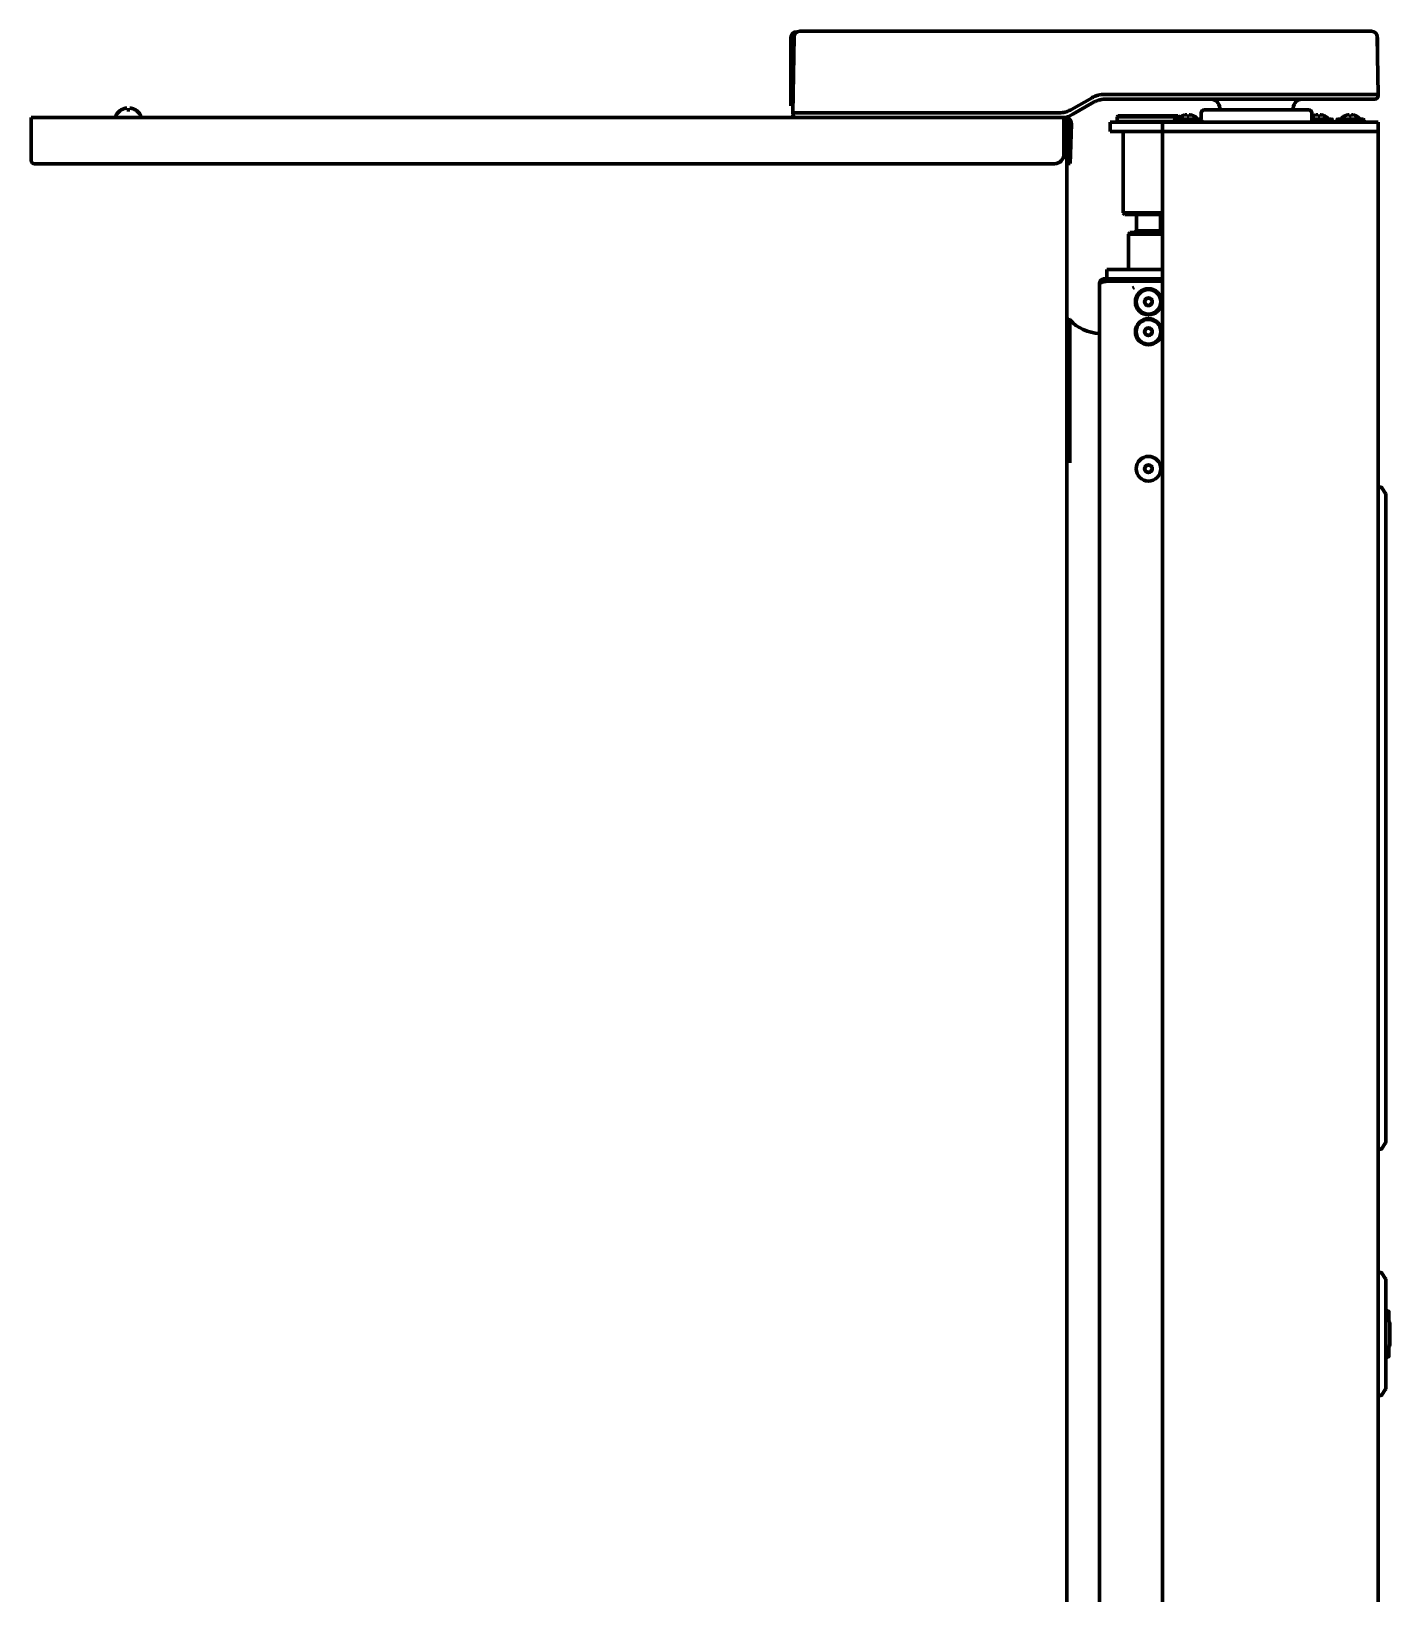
# Model space of a CAD drawing. Header units: inches. Extents: x -2898 to 7248, y 606 to 5598.
# Drawn here: x 5074 to 5514, y 3601 to 4108 of the extents above; entities that cross this region are included whole.
import ezdxf

# ---------------------------------------------------------------- set-up
doc = ezdxf.new("R2010")
doc.units = ezdxf.units.IN

msp = doc.modelspace()

# ---------------------------------------------------------------- linework, layer by layer
at = {"linetype": 'Continuous', "lineweight": 70}
for p, q in [((5320.14, 4106.34), (5320.14, 4086.09)), ((5321.18, 4106.57), (5320.74, 4081.84)), ((5320.94, 4106.34), (5320.94, 4093.3)), ((5407.2, 4108.34), (5322.98, 4108.34)), ((5411.21, 4108.34), (5407.2, 4108.34)), ((5417.89, 4108.34), (5411.21, 4108.34)), ((5421.88, 4108.34), (5417.89, 4108.34)), ((5508.62, 4108.34), (5421.88, 4108.34)), ((5510.74, 4087.84), (5510.42, 4106.57)), ((5510.54, 4106.34), (5510.54, 4099.3)), ((5320.14, 4084.09), (5320.14, 4086.09)), ((5417.88, 4086.77), (5411.2, 4082.91)), ((5411.69, 4081.47), (5417.82, 4085)), ((5509.74, 4087.84), (5421.88, 4087.84)), ((5422.82, 4086.34), (5509.73, 4086.34)), ((5510.74, 4087.84), (5509.74, 4087.84)), ((5510.73, 4087.33), (5510.74, 4087.84)), ((5073.58, 4080.34), (5073.58, 4078.24)), ((5073.58, 4080.34), (5408.74, 4080.34)), ((5101.08, 4080.94), (5101.08, 4080.74)), ((5102.78, 4082.79), (5102.78, 4082.82)), ((5107.38, 4082.82), (5107.38, 4082.79)), ((5109.08, 4080.74), (5109.08, 4080.94)), ((5320.74, 4082.84), (5320.77, 4084.09)), ((5320.74, 4082.84), (5320.74, 4083.58)), ((5320.74, 4081.85), (5320.74, 4082.84)), ((5320.74, 4081.85), (5320.74, 4081.84)), ((5320.74, 4081.84), (5320.75, 4081.33)), ((5320.74, 4081.84), (5321.74, 4081.84)), ((5320.74, 4081.84), (5320.75, 4081.33)), ((5407.2, 4081.84), (5321.74, 4081.84)), ((5409.17, 4080.34), (5408.74, 4080.34)), ((5408.74, 4080.34), (5408.74, 4078.24)), ((5409.17, 4079.34), (5408.74, 4079.34)), ((5409.74, 4080.34), (5409.17, 4080.34)), ((5410.44, 4080.75), (5411.69, 4081.47)), ((5426.24, 4080.84), (5425.99, 4080.59)), ((5425.99, 4080.59), (5445.99, 4080.59)), ((5425.99, 4080.59), (5425.99, 4079.09)), ((5426.24, 4080.84), (5445.74, 4080.84)), ((5444.49, 4079.44), (5444.49, 4079.24)), ((5448.99, 4079.84), (5444.89, 4079.84)), ((5445.99, 4080.59), (5445.74, 4080.84)), ((5445.99, 4079.84), (5445.99, 4080.59)), ((5447.12, 4080.82), (5447.12, 4080.84)), ((5448.62, 4080.82), (5448.62, 4081.22)), ((5453.09, 4079.84), (5448.99, 4079.84)), ((5449.37, 4081.22), (5449.37, 4080.82)), ((5450.87, 4080.82), (5450.87, 4080.84)), ((5453.3, 4081.86), (5453.26, 4079.81)), ((5453.49, 4079.24), (5453.49, 4079.44)), ((5454.3, 4082.84), (5488.19, 4082.84)), ((5459.3, 4083.4), (5459.3, 4082.84)), ((5483.18, 4082.84), (5483.19, 4083.4)), ((5489.23, 4079.35), (5489.19, 4081.86)), ((5491.49, 4079.84), (5489.23, 4079.84)), ((5489.62, 4080.82), (5489.62, 4080.84)), ((5491.12, 4080.82), (5491.12, 4081.22)), ((5495.59, 4079.84), (5491.49, 4079.84)), ((5491.87, 4081.22), (5491.87, 4080.82)), ((5493.37, 4080.82), (5493.37, 4080.84)), ((5495.99, 4079.24), (5495.99, 4079.44)), ((5497.24, 4079.44), (5497.24, 4079.24)), ((5501.74, 4079.84), (5497.64, 4079.84)), ((5499.87, 4080.82), (5499.87, 4080.84)), ((5501.37, 4080.82), (5501.37, 4081.22)), ((5505.84, 4079.84), (5501.74, 4079.84)), ((5502.12, 4081.22), (5502.12, 4080.82)), ((5503.62, 4080.82), (5503.62, 4080.84)), ((5506.24, 4079.24), (5506.24, 4079.44)), ((5073.58, 4078.24), (5073.58, 4066.34)), ((5408.74, 4078.24), (5408.74, 4068.34)), ((5409.74, 4077.24), (5408.74, 4077.24)), ((5409.74, 4077.34), (5409.74, 4077.24)), ((5409.74, 4077.24), (5409.74, 2412.04)), ((5410.17, 4078.31), (5409.83, 4068.39)), ((5411.17, 4078.27), (5410.83, 4068.35)), ((5423.74, 4078.84), (5424.92, 4078.84)), ((5423.74, 4078.84), (5423.74, 4075.84)), ((5424.92, 4075.84), (5423.74, 4075.84)), ((5424.92, 4078.84), (5439.57, 4078.84)), ((5424.92, 4075.84), (5439.57, 4075.84)), ((5435.99, 4079.09), (5425.99, 4079.09)), ((5425.99, 4079.09), (5426.24, 4078.84)), ((5427.99, 4075.84), (5427.99, 4049.34)), ((5444.52, 4079.09), (5435.99, 4079.09)), ((5439.57, 4078.84), (5440.74, 4078.84)), ((5440.74, 4075.84), (5439.57, 4075.84)), ((5440.74, 4078.84), (5442.74, 4078.84)), ((5440.74, 4078.84), (5440.74, 4075.84)), ((5442.74, 4075.84), (5440.74, 4075.84)), ((5440.74, 2437.84), (5440.74, 4075.84)), ((5442.74, 4075.84), (5440.74, 4075.84)), ((5442.74, 4078.84), (5508.74, 4078.84)), ((5442.74, 4075.84), (5508.74, 4075.84)), ((5508.74, 4078.84), (5510.74, 4078.84)), ((5510.74, 4075.84), (5508.74, 4075.84)), ((5510.74, 4075.84), (5508.74, 4075.84)), ((5510.74, 4078.84), (5510.74, 4075.84)), ((5510.74, 4075.84), (5510.74, 4075.85)), ((5510.74, 2427.84), (5510.74, 4075.84)), ((5074.58, 4065.34), (5405.74, 4065.34)), ((5409.74, 4066.04), (5409.83, 4068.39)), ((5409.74, 4065.39), (5410.72, 4065.35)), ((5410.83, 4068.35), (5410.72, 4065.35)), ((5510.92, 4054.69), (5510.74, 4054.69)), ((5435.99, 4049.34), (5427.99, 4049.34)), ((5427.99, 4049.34), (5428.49, 4048.84)), ((5435.99, 4048.84), (5428.49, 4048.84)), ((5432.29, 4048.84), (5432.29, 4043.49)), ((5440.74, 4049.34), (5435.99, 4049.34)), ((5440.74, 4048.84), (5435.99, 4048.84)), ((5440.09, 4043.49), (5440.09, 4048.84)), ((5430.19, 4042.99), (5429.69, 4042.49)), ((5429.69, 4042.49), (5440.74, 4042.49)), ((5429.69, 4042.49), (5429.69, 4030.99)), ((5430.19, 4042.99), (5440.74, 4042.99)), ((5432.29, 4043.49), (5431.79, 4042.99)), ((5432.29, 4043.49), (5440.09, 4043.49)), ((5440.59, 4042.99), (5440.09, 4043.49)), ((5422.69, 4030.99), (5424.69, 4030.99)), ((5422.69, 4027.99), (5422.69, 4030.99)), ((5424.69, 4030.99), (5426.71, 4030.99)), ((5426.71, 4030.99), (5428.7, 4030.99)), ((5428.7, 4030.99), (5440.74, 4030.99)), ((5510.92, 4031.02), (5510.74, 4031.02)), ((5510.92, 4031.02), (5510.74, 4031.02)), ((5510.92, 4031.02), (5510.74, 4031.02)), ((5510.92, 4031), (5510.74, 4031)), ((5420.25, 4025.89), (5420.25, 2678.59)), ((5420.26, 4026.02), (5420.26, 4026.13)), ((5421.56, 4026.98), (5421.52, 4026.98)), ((5422.05, 4027.99), (5422.96, 4027.99)), ((5422.05, 4027.99), (5422.05, 4027.19)), ((5440.74, 4027.19), (5422.69, 4027.19)), ((5422.96, 4027.99), (5423.64, 4027.99)), ((5424.69, 4027.99), (5423.64, 4027.99)), ((5424.69, 4027.99), (5426.71, 4027.99)), ((5428.7, 4027.99), (5426.71, 4027.99)), ((5440.74, 4027.99), (5428.7, 4027.99)), ((5510.84, 4024.84), (5510.92, 4024.84)), ((5410.62, 4014.67), (5410.62, 3968.19)), ((5510.74, 4003.49), (5510.92, 4003.49)), ((5510.74, 3979.78), (5510.92, 3979.78)), ((5510.74, 3960.34), (5511.48, 3960.34)), ((5513.16, 3958.27), (5511.89, 3960.12)), ((5513.24, 3957.99), (5513.24, 3956.34)), ((5513.24, 3956.34), (5513.24, 3749.34)), ((5513.24, 3749.34), (5513.24, 3747.7)), ((5510.74, 3745.34), (5511.48, 3745.34)), ((5513.16, 3747.42), (5511.89, 3745.56)), ((5511.48, 3705.34), (5510.74, 3705.34)), ((5513.16, 3703.27), (5511.89, 3705.12)), ((5513.24, 3702.99), (5513.24, 3701.09)), ((5513.24, 3701.09), (5513.24, 3669.59)), ((5514.23, 3689.66), (5513.51, 3690.89)), ((5513.99, 3692.84), (5513.74, 3692.84)), ((5514.24, 3692.59), (5514.24, 3689.63)), ((5514.49, 3688.66), (5514.49, 3682.03)), ((5513.51, 3679.79), (5514.23, 3681.03)), ((5514.24, 3681.06), (5514.24, 3678.09)), ((5513.74, 3677.84), (5513.99, 3677.84)), ((5513.24, 3669.59), (5513.24, 3667.7)), ((5511.48, 3665.34), (5510.74, 3665.34)), ((5513.16, 3667.42), (5511.89, 3665.56))]:
    msp.add_line(p, q, dxfattribs=at)
for centre, radius in [((5436.19, 4020.49), 4.25), ((5436.19, 4020.49), 4), ((5436.19, 4020.49), 1.25), ((5436.19, 4020.49), 1.15), ((5436.19, 4010.79), 4.25), ((5436.19, 4010.79), 4), ((5436.19, 4010.79), 1.25), ((5436.19, 4010.79), 1.15), ((5436.19, 3966.29), 4), ((5436.19, 3966.29), 1.25), ((5436.19, 3966.29), 1.15)]:
    msp.add_circle(centre, radius, dxfattribs=at)
for centre, radius, start, end in [((5321.94, 4106.34), 1.8, 90, 180), ((5322.98, 4106.54), 1.8, 90, 179), ((5508.62, 4106.54), 1.8, 1, 90), ((5456.3, 4083.34), 3, 1, 90), ((5486.19, 4083.34), 3, 90, 179), ((5509.73, 4087.34), 1, 270, 359), ((5101.48, 4080.94), 0.4, 149.6988, 180), ((5101.48, 4080.74), 0.4, 180, 270), ((5105.28, 4078.72), 4.8, 121.5837, 149.6988), ((5105.08, 4079.04), 3.78, 90.0035, 97.6041), ((5105.08, 4079.04), 3.78, 82.3959, 89.9965), ((5104.88, 4078.72), 4.8, 30.3012, 58.4186), ((5108.68, 4080.74), 0.4, 270, 0), ((5108.68, 4080.94), 0.4, 0, 30.3012), ((5321.75, 4081.34), 1, 181, 270), ((5409.17, 4078.34), 2, 358, 90), ((5409.17, 4078.34), 1, 358, 90), ((5444.89, 4079.44), 0.4, 90, 180), ((5444.89, 4079.24), 0.4, 180, 270), ((5448.99, 4077.59), 3.75, 120, 143.1301), ((5448.99, 4077.59), 3.73, 103.5627, 120.1668), ((5448.99, 4077.59), 3.25, 83.3693, 96.6307), ((5448.99, 4077.59), 3.73, 59.8332, 76.4373), ((5448.99, 4077.59), 3.75, 36.8699, 60), ((5453.09, 4079.44), 0.4, 0, 90), ((5453.09, 4079.24), 0.4, 270, 0), ((5454.3, 4081.84), 1, 90, 179), ((5488.19, 4081.84), 1, 1, 90), ((5488.74, 4079.34), 0.5, 270, 1), ((5491.49, 4077.59), 3.75, 120, 127.4479), ((5491.49, 4077.59), 3.73, 103.5627, 120.1668), ((5491.49, 4077.59), 3.25, 83.3693, 96.6307), ((5491.49, 4077.59), 3.73, 59.8332, 76.4373), ((5491.49, 4077.59), 3.75, 36.8699, 60), ((5495.59, 4079.44), 0.4, 0, 90), ((5495.59, 4079.24), 0.4, 270, 0), ((5497.64, 4079.44), 0.4, 90, 180), ((5497.64, 4079.24), 0.4, 180, 270), ((5501.74, 4077.59), 3.75, 120, 143.1301), ((5501.74, 4077.59), 3.73, 103.5627, 120.1668), ((5501.74, 4077.59), 3.25, 83.3693, 96.6307), ((5501.74, 4077.59), 3.73, 59.8332, 76.4373), ((5501.74, 4077.59), 3.75, 36.8699, 60), ((5505.84, 4079.44), 0.4, 0, 90), ((5505.84, 4079.24), 0.4, 270, 0), ((5407.74, 4077.34), 2, 0, 59.9991), ((5453.75, 4079.34), 0.5, 225.4143, 270), ((5410.2, 4014.37), 0.5, 77.0085, 156.1775), ((5410.18, 4014.27), 0.6, 42.2995, 77.0085), ((5420.75, 4023.89), 13.69, 222.2995, 267.9203), ((5511.48, 3959.84), 0.5, 34.2869, 90), ((5512.74, 3957.99), 0.5, 0, 34.2869), ((5511.48, 3745.84), 0.5, 270, 325.7131), ((5512.74, 3747.7), 0.5, 325.7131, 0), ((5511.48, 3704.84), 0.5, 34.2869, 90), ((5512.74, 3702.99), 0.5, 0, 34.2869), ((5513.74, 3693.34), 0.5, 180, 270), ((5515.24, 3691.89), 2, 180, 210), ((5513.99, 3692.59), 0.25, 0, 90), ((5512.49, 3688.66), 2, 0, 30), ((5515.24, 3678.79), 2, 150, 180), ((5512.49, 3682.03), 2, 330, 0), ((5513.74, 3677.34), 0.5, 90, 180), ((5513.99, 3678.09), 0.25, 270, 0), ((5511.48, 3665.84), 0.5, 270, 325.7131), ((5512.74, 3667.7), 0.5, 325.7131, 0)]:
    msp.add_arc(centre, radius, start, end, dxfattribs=at)
for centre, major_axis, ratio, start_param, end_param in [((5287.07, 2157.68), (33.62, 1929.43), 0.001054, 6.222763, 6.22943), ((5422.82, 4076.34), (8.8, 4.76), 1, 1.541341, 1.598426), ((5422.82, 4076.34), (-10, 0), 1, 4.712389, 4.797749), ((5448.37, 4077.59), (0, -3.64), 0.707107, 3.044426, 3.23876), ((5449.62, 4077.59), (0, 3.64), 0.707107, 6.186018, 6.380352), ((5490.87, 4077.59), (0, -3.64), 0.707107, 3.044426, 3.23876), ((5492.12, 4077.59), (0, 3.64), 0.707107, 6.186018, 6.380352), ((5501.12, 4077.59), (0, -3.64), 0.707107, 3.044426, 3.23876), ((5502.37, 4077.59), (0, 3.64), 0.707107, 6.186018, 6.380352), ((5074.58, 4066.34), (1, 0), 0.99863, 3.141593, 4.712389), ((5405.74, 4068.34), (3, 0), 0.99863, 4.712389, 6.283185)]:
    msp.add_ellipse(centre, major_axis=major_axis, ratio=ratio, start_param=start_param, end_param=end_param, dxfattribs=at)
for points, knots in [([(5421.88, 4087.84), (5421.53, 4087.85), (5421.18, 4087.83), (5420.49, 4087.73), (5420.15, 4087.66), (5419.65, 4087.53), (5419.48, 4087.47), (5419.23, 4087.39), (5419.15, 4087.36), (5418.99, 4087.29), (5418.91, 4087.26), (5418.5, 4087.09), (5418.19, 4086.94), (5417.88, 4086.77)], [0, 0, 0, 0, 0.25, 0.25, 0.5, 0.5, 0.625, 0.625, 0.6875, 0.6875, 0.75, 0.75, 1, 1, 1, 1]), ([(5418.32, 4085.27), (5418.6, 4085.42), (5419.18, 4085.68), (5419.78, 4085.88), (5420.17, 4085.99), (5420.24, 4086.01), (5420.4, 4086.05), (5420.63, 4086.1), (5420.86, 4086.15), (5421.33, 4086.24), (5421.65, 4086.28), (5421.96, 4086.31)], [0, 0, 0, 0, 0.25, 0.5, 0.5, 0.5625, 0.5625, 0.625, 0.75, 0.75, 1, 1, 1, 1]), ([(5104.58, 4082.79), (5104.58, 4082.91), (5104.58, 4083.02), (5104.58, 4083.16), (5104.58, 4083.2), (5104.58, 4083.28), (5104.58, 4083.31), (5104.58, 4083.34)], [0, 0, 0, 0, 0.5, 0.5, 0.75, 0.75, 1, 1, 1, 1]), ([(5107.38, 4082.79), (5107.18, 4082.91), (5106.97, 4083.02), (5106.64, 4083.16), (5106.53, 4083.2), (5106.31, 4083.28), (5106.19, 4083.31), (5106.08, 4083.34)], [0, 0, 0, 0, 0.5, 0.5, 0.75, 0.75, 1, 1, 1, 1]), ([(5320.78, 4083.76), (5320.78, 4083.8), (5320.78, 4083.83), (5320.78, 4083.92), (5320.78, 4083.96), (5320.78, 4084.03), (5320.78, 4084.06), (5320.78, 4084.08)], [0, 0, 0, 0, 0.413586, 0.413586, 0.827173, 0.827173, 1, 1, 1, 1]), ([(5411.2, 4082.92), (5410.89, 4082.75), (5410.58, 4082.6), (5409.94, 4082.33), (5409.61, 4082.22), (5409.11, 4082.08), (5408.94, 4082.03), (5408.68, 4081.98), (5408.59, 4081.97), (5408.42, 4081.94), (5407.99, 4081.87), (5407.55, 4081.84), (5407.2, 4081.85)], [0, 0, 0, 0, 0.25, 0.25, 0.5, 0.5, 0.625, 0.625, 0.6875, 0.6875, 0.75, 1, 1, 1, 1]), ([(5408.94, 4080.34), (5409.01, 4080.34), (5409.07, 4080.35), (5409.2, 4080.35), (5409.27, 4080.36), (5409.46, 4080.39), (5409.59, 4080.41), (5409.78, 4080.46), (5409.84, 4080.48), (5409.94, 4080.51), (5409.97, 4080.52), (5410.03, 4080.55), (5410.06, 4080.56), (5410.21, 4080.62), (5410.33, 4080.68), (5410.44, 4080.75)], [0, 0, 0, 0, 0.125, 0.125, 0.25, 0.25, 0.5, 0.5, 0.625, 0.625, 0.6875, 0.6875, 0.75, 0.75, 1, 1, 1, 1]), ([(5420.26, 4025.89), (5420.25, 4025.92), (5420.25, 4025.94), (5420.26, 4025.98), (5420.26, 4026), (5420.26, 4026.02)], [0, 0, 0, 0, 0.5, 0.5, 1, 1, 1, 1]), ([(5420.26, 4026.3), (5420.26, 4026.31), (5420.26, 4026.32), (5420.26, 4026.34), (5420.26, 4026.36), (5420.26, 4026.38), (5420.27, 4026.41), (5420.27, 4026.43), (5420.27, 4026.45), (5420.28, 4026.47), (5420.28, 4026.49), (5420.28, 4026.51), (5420.29, 4026.53), (5420.29, 4026.55), (5420.3, 4026.57), (5420.3, 4026.59), (5420.3, 4026.61), (5420.31, 4026.64), (5420.32, 4026.66), (5420.32, 4026.68), (5420.33, 4026.7), (5420.33, 4026.72), (5420.34, 4026.74), (5420.35, 4026.77), (5420.36, 4026.79), (5420.36, 4026.81), (5420.37, 4026.83), (5420.38, 4026.85), (5420.39, 4026.87), (5420.4, 4026.9), (5420.41, 4026.92), (5420.42, 4026.94), (5420.45, 4027), (5420.5, 4027.11), (5420.6, 4027.25), (5420.7, 4027.39), (5420.82, 4027.51), (5420.95, 4027.62), (5421.09, 4027.71), (5421.24, 4027.8), (5421.36, 4027.85), (5421.44, 4027.88), (5421.48, 4027.9), (5421.52, 4027.91), (5421.56, 4027.92), (5421.6, 4027.93), (5421.64, 4027.94), (5421.68, 4027.95), (5421.72, 4027.96), (5421.76, 4027.97), (5421.8, 4027.98), (5421.84, 4027.98), (5421.89, 4027.99), (5421.93, 4027.99), (5421.97, 4027.99), (5422.01, 4027.99), (5422.04, 4027.99), (5422.05, 4027.99)], [0, 0, 0, 0, 0.008318, 0.016663, 0.025033, 0.033431, 0.041855, 0.050306, 0.058784, 0.067289, 0.075822, 0.084383, 0.092972, 0.101589, 0.110234, 0.118908, 0.12761, 0.136341, 0.145102, 0.153891, 0.16271, 0.171559, 0.180437, 0.189346, 0.198284, 0.207253, 0.216253, 0.225283, 0.234343, 0.243435, 0.252558, 0.261712, 0.270898, 0.334721, 0.398233, 0.461488, 0.524538, 0.583363, 0.643194, 0.704072, 0.766035, 0.780791, 0.795527, 0.810243, 0.82494, 0.839619, 0.85428, 0.868923, 0.883549, 0.898159, 0.912752, 0.92733, 0.941892, 0.95644, 0.970973, 0.985493, 1, 1, 1, 1]), ([(5422.05, 4027.09), (5422.05, 4027.09), (5422.03, 4027.09), (5422.01, 4027.08), (5421.99, 4027.08), (5421.97, 4027.07), (5421.95, 4027.07), (5421.93, 4027.07), (5421.91, 4027.06), (5421.88, 4027.06), (5421.86, 4027.06), (5421.84, 4027.05), (5421.82, 4027.05), (5421.8, 4027.04), (5421.78, 4027.04), (5421.76, 4027.03), (5421.74, 4027.03), (5421.72, 4027.03), (5421.7, 4027.02), (5421.68, 4027.02), (5421.66, 4027.01), (5421.64, 4027.01), (5421.62, 4027), (5421.59, 4027), (5421.57, 4026.99), (5421.55, 4026.99), (5421.53, 4026.98), (5421.52, 4026.98), (5421.5, 4026.97), (5421.48, 4026.97), (5421.46, 4026.96), (5421.44, 4026.96), (5421.42, 4026.95), (5421.4, 4026.95), (5421.38, 4026.94), (5421.36, 4026.94), (5421.34, 4026.93), (5421.32, 4026.93), (5421.3, 4026.92), (5421.29, 4026.91), (5421.27, 4026.91), (5421.25, 4026.9), (5421.23, 4026.9), (5421.21, 4026.89), (5421.2, 4026.88), (5421.18, 4026.88), (5421.16, 4026.87), (5421.14, 4026.87), (5421.13, 4026.86), (5421.11, 4026.85), (5421.09, 4026.85), (5421.07, 4026.84), (5421.06, 4026.84), (5421.04, 4026.83), (5421.03, 4026.82), (5421.01, 4026.82), (5420.99, 4026.81), (5420.98, 4026.8), (5420.96, 4026.8), (5420.95, 4026.79), (5420.93, 4026.78), (5420.91, 4026.77), (5420.9, 4026.77), (5420.88, 4026.76), (5420.87, 4026.75), (5420.86, 4026.75), (5420.84, 4026.74), (5420.82, 4026.73), (5420.79, 4026.71), (5420.76, 4026.7), (5420.72, 4026.68), (5420.69, 4026.66), (5420.66, 4026.64), (5420.63, 4026.62), (5420.6, 4026.6), (5420.58, 4026.58), (5420.55, 4026.56), (5420.53, 4026.53), (5420.5, 4026.51), (5420.48, 4026.49), (5420.46, 4026.47), (5420.44, 4026.45), (5420.42, 4026.42), (5420.4, 4026.4), (5420.38, 4026.38), (5420.37, 4026.35), (5420.35, 4026.33), (5420.34, 4026.31), (5420.33, 4026.28), (5420.32, 4026.26), (5420.31, 4026.23), (5420.3, 4026.21), (5420.29, 4026.18), (5420.28, 4026.16), (5420.27, 4026.13), (5420.27, 4026.1), (5420.26, 4026.08), (5420.26, 4026.05), (5420.26, 4026.03), (5420.26, 4026.02)], [0, 0, 0, 0, 0.007389, 0.014772, 0.022148, 0.029517, 0.036879, 0.044235, 0.051584, 0.058927, 0.066263, 0.073593, 0.080917, 0.088234, 0.095545, 0.102851, 0.11015, 0.117443, 0.12473, 0.132011, 0.139286, 0.146556, 0.15382, 0.161078, 0.16833, 0.175578, 0.182819, 0.190055, 0.197286, 0.204512, 0.211732, 0.218948, 0.226158, 0.233363, 0.240563, 0.247758, 0.254949, 0.262134, 0.269315, 0.276492, 0.283663, 0.29083, 0.297993, 0.305151, 0.312305, 0.319455, 0.326601, 0.333742, 0.340879, 0.348012, 0.355142, 0.362267, 0.369389, 0.376507, 0.383621, 0.390731, 0.397838, 0.404942, 0.412042, 0.419138, 0.426232, 0.433322, 0.440409, 0.447493, 0.454573, 0.461651, 0.468726, 0.475798, 0.493613, 0.511357, 0.529031, 0.546636, 0.564173, 0.581643, 0.599048, 0.616388, 0.633665, 0.650879, 0.668031, 0.685123, 0.702157, 0.719132, 0.73605, 0.752913, 0.769721, 0.786476, 0.803179, 0.819831, 0.836433, 0.852987, 0.869493, 0.885954, 0.90237, 0.918742, 0.935073, 0.951363, 0.967613, 0.983825, 1, 1, 1, 1])]:
    msp.add_open_spline(points, degree=3, knots=knots, dxfattribs=at)
for points in [[(5104.08, 4083.34), (5104.02, 4083.33), (5103.92, 4083.3), (5103.76, 4083.24), (5103.6, 4083.19), (5103.44, 4083.13), (5103.29, 4083.06), (5103.13, 4082.99), (5102.97, 4082.9), (5102.84, 4082.83), (5102.78, 4082.79)], [(5104.58, 4083.34), (5104.56, 4083.34), (5104.51, 4083.35), (5104.44, 4083.35), (5104.37, 4083.36), (5104.29, 4083.36), (5104.22, 4083.35), (5104.15, 4083.35), (5104.1, 4083.34), (5104.08, 4083.34)], [(5106.08, 4083.34), (5106.05, 4083.34), (5106, 4083.35), (5105.93, 4083.35), (5105.86, 4083.36), (5105.79, 4083.36), (5105.72, 4083.35), (5105.65, 4083.35), (5105.6, 4083.34), (5105.58, 4083.34)], [(5105.58, 4083.34), (5105.58, 4083.33), (5105.58, 4083.3), (5105.58, 4083.24), (5105.58, 4083.19), (5105.58, 4083.13), (5105.58, 4083.06), (5105.58, 4082.99), (5105.58, 4082.9), (5105.58, 4082.83), (5105.58, 4082.79)], [(5420.26, 4026.14), (5420.25, 4026.19), (5420.25, 4026.25), (5420.26, 4026.31)], [(5422.69, 4027.19), (5422.48, 4027.16), (5422.27, 4027.12), (5422.05, 4027.09)], [(5422.41, 4027.19), (5422.5, 4027.19), (5422.59, 4027.19), (5422.69, 4027.19)], [(5431.55, 4025.14), (5431.37, 4025.08), (5431.18, 4025.02), (5430.99, 4024.96)]]:
    msp.add_open_spline(points, degree=3, dxfattribs=at)

doc.saveas('drawing.dxf')
